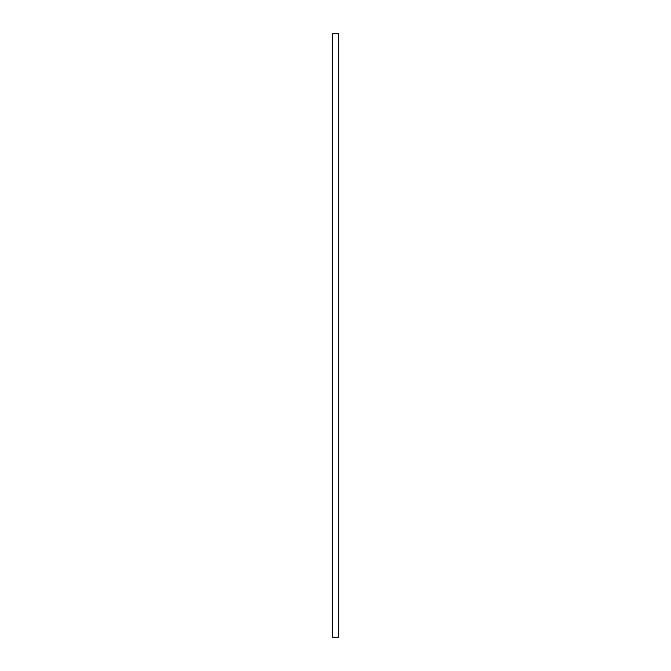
<?xml version="1.0" encoding="UTF-8"?>
<svg xmlns="http://www.w3.org/2000/svg" width="671" height="671" viewBox="0 0 671 671"><rect width="100%" height="100%" fill="white"/><g stroke="black" fill="none" stroke-linecap="round" stroke-linejoin="round"><path stroke-width="1.01" d="M338.528 33.55L332.472 33.55L332.472 637.45L338.528 637.45L338.528 33.55"/></g></svg>
